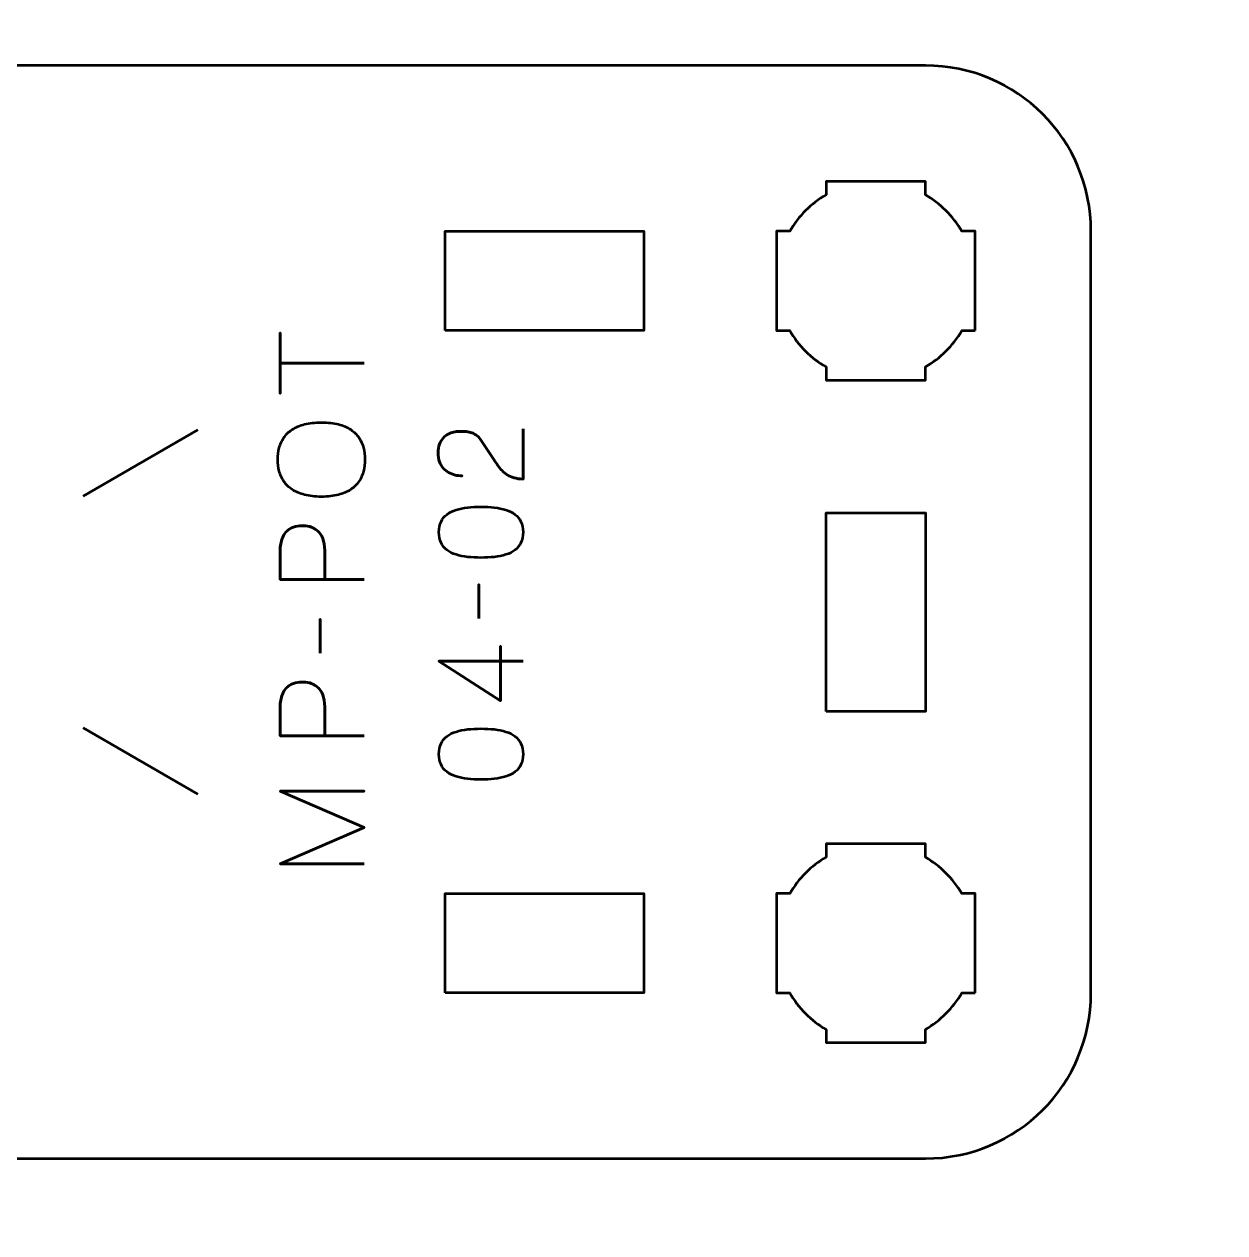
# Model space of a CAD drawing. Header units: centimetres. Extents: x -21 to 0, y -29.7 to 0.
# Drawn here: x -12.072 to -8.446, y -18.224 to -14.575 of the extents above; entities that cross this region are included whole.
import ezdxf

# ---------------------------------------------------------------- set-up
doc = ezdxf.new("R2010")
doc.units = ezdxf.units.CM
doc.header["$MEASUREMENT"] = 0
doc.layers.add('Layer 1', color=7, linetype='Continuous')

msp = doc.modelspace()

# ---------------------------------------------------------------- linework, layer by layer
at = {"layer": 'Layer 1', "color": 1, "lineweight": 53}
msp.add_open_spline([(-21.00003, -29.19995), (-21.00003, -29.19995), (-21.00003, -5.29992), (-21.00003, -5.29992), (-21.00003, -5.29992), (-21.00003, -5.21709), (-20.93286, -5.14992), (-20.85003, -5.14992), (-20.85003, -5.14992), (-20.7672, -5.14992), (-20.70003, -5.08275), (-20.70003, -4.99992), (-20.70003, -4.99992), (-20.70003, -4.91709), (-20.7672, -4.84992), (-20.85003, -4.84992), (-20.85003, -4.84992), (-20.93286, -4.84992), (-21.00003, -4.78275), (-21.00003, -4.69992), (-21.00003, -4.69992), (-21.00003, -4.61709), (-20.93286, -4.54992), (-20.85003, -4.54992), (-20.85003, -4.54992), (-20.7672, -4.54992), (-20.70003, -4.48275), (-20.70003, -4.39992), (-20.70003, -4.39992), (-20.70003, -4.31709), (-20.7672, -4.24992), (-20.85003, -4.24992), (-20.85003, -4.24992), (-20.93286, -4.24992), (-21.00003, -4.18275), (-21.00003, -4.09992), (-21.00003, -4.09992), (-21.00003, -4.01709), (-20.93286, -3.94992), (-20.85003, -3.94992), (-20.85003, -3.94992), (-20.7672, -3.94992), (-20.70003, -3.88275), (-20.70003, -3.79992), (-20.70003, -3.79992), (-20.70003, -3.71709), (-20.7672, -3.64992), (-20.85003, -3.64992), (-20.85003, -3.64992), (-20.93286, -3.64992), (-21.00003, -3.58275), (-21.00003, -3.49992), (-21.00003, -3.49992), (-21.00003, -3.41709), (-20.93286, -3.34992), (-20.85003, -3.34992), (-20.85003, -3.34992), (-20.7672, -3.34992), (-20.70003, -3.28275), (-20.70003, -3.19992), (-20.70003, -3.19992), (-20.70003, -3.11709), (-20.7672, -3.04992), (-20.85003, -3.04992), (-20.85003, -3.04992), (-20.93286, -3.04992), (-21.00003, -2.98275), (-21.00003, -2.89992), (-21.00003, -2.89992), (-21.00003, -2.81709), (-20.93286, -2.74992), (-20.85003, -2.74992), (-20.85003, -2.74992), (-20.7672, -2.74992), (-20.70003, -2.68275), (-20.70003, -2.59992), (-20.70003, -2.59992), (-20.70003, -2.51709), (-20.7672, -2.44992), (-20.85003, -2.44992), (-20.85003, -2.44992), (-20.93286, -2.44992), (-21.00003, -2.38275), (-21.00003, -2.29992), (-21.00003, -2.29992), (-21.00003, -2.21709), (-20.93286, -2.14992), (-20.85003, -2.14992), (-20.85003, -2.14992), (-20.7672, -2.14992), (-20.70003, -2.08275), (-20.70003, -1.99992), (-20.70003, -1.99992), (-20.70003, -1.91709), (-20.7672, -1.84992), (-20.85003, -1.84992), (-20.85003, -1.84992), (-20.93286, -1.84992), (-21.00003, -1.78275), (-21.00003, -1.69992), (-21.00003, -1.69992), (-21.00003, -1.61709), (-20.93286, -1.54992), (-20.85003, -1.54992), (-20.85003, -1.54992), (-20.7672, -1.54992), (-20.70003, -1.48275), (-20.70003, -1.39992), (-20.70003, -1.39992), (-20.70003, -1.31709), (-20.7672, -1.24992), (-20.85003, -1.24992), (-20.85003, -1.24992), (-20.93286, -1.24992), (-21.00003, -1.18275), (-21.00003, -1.09992), (-21.00003, -1.09992), (-21.00003, -1.09992), (-21.00003, -0.49992), (-21.00003, -0.49992), (-21.00003, -0.49992), (-21.00003, -0.22295), (-20.77694, 0.00004), (-20.49994, 0.00004), (-20.49994, 0.00004), (-20.49994, 0.00004), (-0.50008, 0.00004), (-0.50008, 0.00004), (-0.50008, 0.00004), (-0.22294, 0.00004), (0.00002, -0.22295), (0.00002, -0.49992), (0.00002, -0.49992), (0.00002, -0.49992), (0.00002, -29.19995), (0.00002, -29.19995), (0.00002, -29.19995), (0.00002, -29.47695), (-0.22294, -29.70004), (-0.50008, -29.70004), (-0.50008, -29.70004), (-0.50008, -29.70004), (-20.49994, -29.70004), (-20.49994, -29.70004), (-20.49994, -29.70004), (-20.77694, -29.70004), (-21.00003, -29.47695), (-21.00003, -29.19995)], degree=3, knots=[0, 0, 0, 0, 0.027027, 0.027027, 0.027027, 0.027027, 0.0540541, 0.0540541, 0.0540541, 0.0540541, 0.0810811, 0.0810811, 0.0810811, 0.0810811, 0.1081081, 0.1081081, 0.1081081, 0.1081081, 0.1351351, 0.1351351, 0.1351351, 0.1351351, 0.1621622, 0.1621622, 0.1621622, 0.1621622, 0.1891892, 0.1891892, 0.1891892, 0.1891892, 0.2162162, 0.2162162, 0.2162162, 0.2162162, 0.2432432, 0.2432432, 0.2432432, 0.2432432, 0.2702703, 0.2702703, 0.2702703, 0.2702703, 0.2972973, 0.2972973, 0.2972973, 0.2972973, 0.3243243, 0.3243243, 0.3243243, 0.3243243, 0.3513514, 0.3513514, 0.3513514, 0.3513514, 0.3783784, 0.3783784, 0.3783784, 0.3783784, 0.4054054, 0.4054054, 0.4054054, 0.4054054, 0.4324324, 0.4324324, 0.4324324, 0.4324324, 0.4594595, 0.4594595, 0.4594595, 0.4594595, 0.4864865, 0.4864865, 0.4864865, 0.4864865, 0.5135135, 0.5135135, 0.5135135, 0.5135135, 0.5405405, 0.5405405, 0.5405405, 0.5405405, 0.5675676, 0.5675676, 0.5675676, 0.5675676, 0.5945946, 0.5945946, 0.5945946, 0.5945946, 0.6216216, 0.6216216, 0.6216216, 0.6216216, 0.6486486, 0.6486486, 0.6486486, 0.6486486, 0.6756757, 0.6756757, 0.6756757, 0.6756757, 0.7027027, 0.7027027, 0.7027027, 0.7027027, 0.7297297, 0.7297297, 0.7297297, 0.7297297, 0.7567568, 0.7567568, 0.7567568, 0.7567568, 0.7837838, 0.7837838, 0.7837838, 0.7837838, 0.8108108, 0.8108108, 0.8108108, 0.8108108, 0.8378378, 0.8378378, 0.8378378, 0.8378378, 0.8648649, 0.8648649, 0.8648649, 0.8648649, 0.8918919, 0.8918919, 0.8918919, 0.8918919, 0.9189189, 0.9189189, 0.9189189, 0.9189189, 0.9459459, 0.9459459, 0.9459459, 0.9459459, 0.972973, 0.972973, 0.972973, 0.972973, 1, 1, 1, 1], dxfattribs=at)
at = {"layer": 'Layer 1', "color": 3, "lineweight": 53}
msp.add_open_spline([(-9.35005, -17.99998), (-9.35005, -17.99998), (-15.64991, -17.99998), (-15.64991, -17.99998), (-15.64991, -17.99998), (-15.92704, -17.99998), (-16.15, -17.77688), (-16.15, -17.49988), (-16.15, -17.49988), (-16.15, -17.49988), (-16.15, -15.19996), (-16.15, -15.19996), (-16.15, -15.19996), (-16.15, -14.92295), (-15.92704, -14.7), (-15.64991, -14.7), (-15.64991, -14.7), (-15.64991, -14.7), (-9.35005, -14.7), (-9.35005, -14.7), (-9.35005, -14.7), (-9.07306, -14.7), (-8.84997, -14.92295), (-8.84997, -15.19996), (-8.84997, -15.19996), (-8.84997, -15.19996), (-8.84997, -17.49988), (-8.84997, -17.49988), (-8.84997, -17.49988), (-8.84997, -17.77688), (-9.07306, -17.99998), (-9.35005, -17.99998)], degree=3, knots=[0, 0, 0, 0, 0.125, 0.125, 0.125, 0.125, 0.25, 0.25, 0.25, 0.25, 0.375, 0.375, 0.375, 0.375, 0.5, 0.5, 0.5, 0.5, 0.625, 0.625, 0.625, 0.625, 0.75, 0.75, 0.75, 0.75, 0.875, 0.875, 0.875, 0.875, 1, 1, 1, 1], dxfattribs=at)
at = {"layer": 'Layer 1', "lineweight": 53}
for points, knots in [([(-9.19997, -15.50007), (-9.19997, -15.50007), (-9.24008, -15.50007), (-9.24008, -15.50007), (-9.24008, -15.50007), (-9.2664, -15.54555), (-9.30443, -15.58358), (-9.3499, -15.60989), (-9.3499, -15.60989), (-9.3499, -15.60989), (-9.3499, -15.65), (-9.3499, -15.65), (-9.3499, -15.65), (-9.3499, -15.65), (-9.49997, -15.65), (-9.49997, -15.65), (-9.49997, -15.65), (-9.49997, -15.65), (-9.6499, -15.65), (-9.6499, -15.65), (-9.6499, -15.65), (-9.6499, -15.65), (-9.6499, -15.60989), (-9.6499, -15.60989), (-9.6499, -15.60989), (-9.69552, -15.58358), (-9.73344, -15.54555), (-9.75976, -15.50007), (-9.75976, -15.50007), (-9.75976, -15.50007), (-9.79998, -15.50007), (-9.79998, -15.50007), (-9.79998, -15.50007), (-9.79998, -15.50007), (-9.79998, -15.35), (-9.79998, -15.35), (-9.79998, -15.35), (-9.79998, -15.35), (-9.79998, -15.20007), (-9.79998, -15.20007), (-9.79998, -15.20007), (-9.79998, -15.20007), (-9.75976, -15.20007), (-9.75976, -15.20007), (-9.75976, -15.20007), (-9.73344, -15.1546), (-9.69552, -15.11657), (-9.6499, -15.09025), (-9.6499, -15.09025), (-9.6499, -15.09025), (-9.6499, -15.05), (-9.6499, -15.05), (-9.6499, -15.05), (-9.6499, -15.05), (-9.49997, -15.05), (-9.49997, -15.05), (-9.49997, -15.05), (-9.49997, -15.05), (-9.3499, -15.05), (-9.3499, -15.05), (-9.3499, -15.05), (-9.3499, -15.05), (-9.3499, -15.09025), (-9.3499, -15.09025), (-9.3499, -15.09025), (-9.30443, -15.11657), (-9.2664, -15.1546), (-9.24008, -15.20007), (-9.24008, -15.20007), (-9.24008, -15.20007), (-9.19997, -15.20007), (-9.19997, -15.20007), (-9.19997, -15.20007), (-9.19997, -15.20007), (-9.19997, -15.35), (-9.19997, -15.35), (-9.19997, -15.35), (-9.19997, -15.35), (-9.19997, -15.50007), (-9.19997, -15.50007)], [0, 0, 0, 0, 0.05, 0.05, 0.05, 0.05, 0.1, 0.1, 0.1, 0.1, 0.15, 0.15, 0.15, 0.15, 0.2, 0.2, 0.2, 0.2, 0.25, 0.25, 0.25, 0.25, 0.3, 0.3, 0.3, 0.3, 0.35, 0.35, 0.35, 0.35, 0.4, 0.4, 0.4, 0.4, 0.45, 0.45, 0.45, 0.45, 0.5, 0.5, 0.5, 0.5, 0.55, 0.55, 0.55, 0.55, 0.6, 0.6, 0.6, 0.6, 0.65, 0.65, 0.65, 0.65, 0.7, 0.7, 0.7, 0.7, 0.75, 0.75, 0.75, 0.75, 0.8, 0.8, 0.8, 0.8, 0.85, 0.85, 0.85, 0.85, 0.9, 0.9, 0.9, 0.9, 0.95, 0.95, 0.95, 0.95, 1, 1, 1, 1]), ([(-10.79999, -15.50004), (-10.79999, -15.50004), (-10.19999, -15.50004), (-10.19999, -15.50004), (-10.19999, -15.50004), (-10.19999, -15.50004), (-10.19999, -15.20004), (-10.19999, -15.20004), (-10.19999, -15.20004), (-10.19999, -15.20004), (-10.79999, -15.20004), (-10.79999, -15.20004), (-10.79999, -15.20004), (-10.79999, -15.20004), (-10.79999, -15.50004), (-10.79999, -15.50004)], [0, 0, 0, 0, 0.25, 0.25, 0.25, 0.25, 0.5, 0.5, 0.5, 0.5, 0.75, 0.75, 0.75, 0.75, 1, 1, 1, 1]), ([(-9.65004, -16.65001), (-9.65004, -16.65001), (-9.35004, -16.65001), (-9.35004, -16.65001), (-9.35004, -16.65001), (-9.35004, -16.65001), (-9.35004, -16.05002), (-9.35004, -16.05002), (-9.35004, -16.05002), (-9.35004, -16.05002), (-9.65004, -16.05002), (-9.65004, -16.05002), (-9.65004, -16.05002), (-9.65004, -16.05002), (-9.65004, -16.65001), (-9.65004, -16.65001)], [0, 0, 0, 0, 0.25, 0.25, 0.25, 0.25, 0.5, 0.5, 0.5, 0.5, 0.75, 0.75, 0.75, 0.75, 1, 1, 1, 1]), ([(-9.19997, -17.50007), (-9.19997, -17.50007), (-9.24008, -17.50007), (-9.24008, -17.50007), (-9.24008, -17.50007), (-9.2664, -17.54555), (-9.30443, -17.58358), (-9.3499, -17.60989), (-9.3499, -17.60989), (-9.3499, -17.60989), (-9.3499, -17.65), (-9.3499, -17.65), (-9.3499, -17.65), (-9.3499, -17.65), (-9.49997, -17.65), (-9.49997, -17.65), (-9.49997, -17.65), (-9.49997, -17.65), (-9.6499, -17.65), (-9.6499, -17.65), (-9.6499, -17.65), (-9.6499, -17.65), (-9.6499, -17.60989), (-9.6499, -17.60989), (-9.6499, -17.60989), (-9.69552, -17.58358), (-9.73344, -17.54555), (-9.75976, -17.50007), (-9.75976, -17.50007), (-9.75976, -17.50007), (-9.79998, -17.50007), (-9.79998, -17.50007), (-9.79998, -17.50007), (-9.79998, -17.50007), (-9.79998, -17.35), (-9.79998, -17.35), (-9.79998, -17.35), (-9.79998, -17.35), (-9.79998, -17.20007), (-9.79998, -17.20007), (-9.79998, -17.20007), (-9.79998, -17.20007), (-9.75976, -17.20007), (-9.75976, -17.20007), (-9.75976, -17.20007), (-9.73344, -17.1546), (-9.69552, -17.11657), (-9.6499, -17.09025), (-9.6499, -17.09025), (-9.6499, -17.09025), (-9.6499, -17.05), (-9.6499, -17.05), (-9.6499, -17.05), (-9.6499, -17.05), (-9.49997, -17.05), (-9.49997, -17.05), (-9.49997, -17.05), (-9.49997, -17.05), (-9.3499, -17.05), (-9.3499, -17.05), (-9.3499, -17.05), (-9.3499, -17.05), (-9.3499, -17.09025), (-9.3499, -17.09025), (-9.3499, -17.09025), (-9.30443, -17.11657), (-9.2664, -17.1546), (-9.24008, -17.20007), (-9.24008, -17.20007), (-9.24008, -17.20007), (-9.19997, -17.20007), (-9.19997, -17.20007), (-9.19997, -17.20007), (-9.19997, -17.20007), (-9.19997, -17.35), (-9.19997, -17.35), (-9.19997, -17.35), (-9.19997, -17.35), (-9.19997, -17.50007), (-9.19997, -17.50007)], [0, 0, 0, 0, 0.05, 0.05, 0.05, 0.05, 0.1, 0.1, 0.1, 0.1, 0.15, 0.15, 0.15, 0.15, 0.2, 0.2, 0.2, 0.2, 0.25, 0.25, 0.25, 0.25, 0.3, 0.3, 0.3, 0.3, 0.35, 0.35, 0.35, 0.35, 0.4, 0.4, 0.4, 0.4, 0.45, 0.45, 0.45, 0.45, 0.5, 0.5, 0.5, 0.5, 0.55, 0.55, 0.55, 0.55, 0.6, 0.6, 0.6, 0.6, 0.65, 0.65, 0.65, 0.65, 0.7, 0.7, 0.7, 0.7, 0.75, 0.75, 0.75, 0.75, 0.8, 0.8, 0.8, 0.8, 0.85, 0.85, 0.85, 0.85, 0.9, 0.9, 0.9, 0.9, 0.95, 0.95, 0.95, 0.95, 1, 1, 1, 1]), ([(-10.79999, -17.49996), (-10.79999, -17.49996), (-10.19999, -17.49996), (-10.19999, -17.49996), (-10.19999, -17.49996), (-10.19999, -17.49996), (-10.19999, -17.19996), (-10.19999, -17.19996), (-10.19999, -17.19996), (-10.19999, -17.19996), (-10.79999, -17.19996), (-10.79999, -17.19996), (-10.79999, -17.19996), (-10.79999, -17.19996), (-10.79999, -17.49996), (-10.79999, -17.49996)], [0, 0, 0, 0, 0.25, 0.25, 0.25, 0.25, 0.5, 0.5, 0.5, 0.5, 0.75, 0.75, 0.75, 0.75, 1, 1, 1, 1])]:
    msp.add_open_spline(points, degree=3, knots=knots, dxfattribs=at)
at = {"layer": 'Layer 1', "color": 5, "lineweight": 53}
for points, knots in [([(-11.04461, -15.59883), (-11.04461, -15.59883), (-11.29896, -15.59883), (-11.29896, -15.59883), (-11.29896, -15.59883), (-11.29896, -15.59883), (-11.29896, -15.6902), (-11.29896, -15.6902), (-11.29896, -15.6902), (-11.29896, -15.6902), (-11.29896, -15.50675), (-11.29896, -15.50675), (-11.29896, -15.50675), (-11.29896, -15.50675), (-11.29896, -15.59883), (-11.29896, -15.59883), (-11.29896, -15.59883), (-11.29896, -15.59883), (-11.04461, -15.59883), (-11.04461, -15.59883)], [0, 0, 0, 0, 0.2, 0.2, 0.2, 0.2, 0.4, 0.4, 0.4, 0.4, 0.6, 0.6, 0.6, 0.6, 0.8, 0.8, 0.8, 0.8, 1, 1, 1, 1]), ([(-11.04249, -15.88952), (-11.04243, -15.87711), (-11.0439, -15.86535), (-11.04679, -15.85412), (-11.04679, -15.85412), (-11.04973, -15.84295), (-11.05431, -15.83272), (-11.06066, -15.82337), (-11.06066, -15.82337), (-11.06695, -15.81402), (-11.07524, -15.80591), (-11.08547, -15.79903), (-11.08547, -15.79903), (-11.0957, -15.79215), (-11.10811, -15.78686), (-11.12269, -15.78309), (-11.12269, -15.78309), (-11.13727, -15.77927), (-11.15427, -15.77739), (-11.17373, -15.77733), (-11.17373, -15.77733), (-11.19319, -15.77739), (-11.21018, -15.77927), (-11.22482, -15.78309), (-11.22482, -15.78309), (-11.23946, -15.78686), (-11.25193, -15.79215), (-11.26222, -15.79903), (-11.26222, -15.79903), (-11.27251, -15.80591), (-11.28086, -15.81402), (-11.28726, -15.82337), (-11.28726, -15.82337), (-11.29367, -15.83272), (-11.29832, -15.84295), (-11.30132, -15.85412), (-11.30132, -15.85412), (-11.30426, -15.86535), (-11.30573, -15.87711), (-11.30567, -15.88952), (-11.30567, -15.88952), (-11.30573, -15.90192), (-11.30426, -15.91368), (-11.30132, -15.92491), (-11.30132, -15.92491), (-11.29832, -15.93608), (-11.29367, -15.94631), (-11.28726, -15.95566), (-11.28726, -15.95566), (-11.28086, -15.96501), (-11.27251, -15.97312), (-11.26222, -15.98), (-11.26222, -15.98), (-11.25193, -15.98688), (-11.23946, -15.99217), (-11.22482, -15.99594), (-11.22482, -15.99594), (-11.21018, -15.99976), (-11.19319, -16.00164), (-11.17373, -16.0017), (-11.17373, -16.0017), (-11.15427, -16.00164), (-11.13727, -15.99976), (-11.12269, -15.99594), (-11.12269, -15.99594), (-11.10811, -15.99217), (-11.0957, -15.98688), (-11.08547, -15.98), (-11.08547, -15.98), (-11.07524, -15.97312), (-11.06695, -15.96501), (-11.06066, -15.95566), (-11.06066, -15.95566), (-11.05431, -15.94631), (-11.04973, -15.93608), (-11.04679, -15.92491), (-11.04679, -15.92491), (-11.0439, -15.91368), (-11.04243, -15.90192), (-11.04249, -15.88952)], [0, 0, 0, 0, 0.05, 0.05, 0.05, 0.05, 0.1, 0.1, 0.1, 0.1, 0.15, 0.15, 0.15, 0.15, 0.2, 0.2, 0.2, 0.2, 0.25, 0.25, 0.25, 0.25, 0.3, 0.3, 0.3, 0.3, 0.35, 0.35, 0.35, 0.35, 0.4, 0.4, 0.4, 0.4, 0.45, 0.45, 0.45, 0.45, 0.5, 0.5, 0.5, 0.5, 0.55, 0.55, 0.55, 0.55, 0.6, 0.6, 0.6, 0.6, 0.65, 0.65, 0.65, 0.65, 0.7, 0.7, 0.7, 0.7, 0.75, 0.75, 0.75, 0.75, 0.8, 0.8, 0.8, 0.8, 0.85, 0.85, 0.85, 0.85, 0.9, 0.9, 0.9, 0.9, 0.95, 0.95, 0.95, 0.95, 1, 1, 1, 1]), ([(-11.04249, -15.88952), (-11.04243, -15.87711), (-11.0439, -15.86535), (-11.04679, -15.85412), (-11.04679, -15.85412), (-11.04973, -15.84295), (-11.05431, -15.83272), (-11.06066, -15.82337), (-11.06066, -15.82337), (-11.06695, -15.81402), (-11.07524, -15.80591), (-11.08547, -15.79903), (-11.08547, -15.79903), (-11.0957, -15.79215), (-11.10811, -15.78686), (-11.12269, -15.78309), (-11.12269, -15.78309), (-11.13727, -15.77927), (-11.15427, -15.77739), (-11.17373, -15.77733), (-11.17373, -15.77733), (-11.19319, -15.77739), (-11.21018, -15.77927), (-11.22482, -15.78309), (-11.22482, -15.78309), (-11.23946, -15.78686), (-11.25193, -15.79215), (-11.26222, -15.79903), (-11.26222, -15.79903), (-11.27251, -15.80591), (-11.28086, -15.81402), (-11.28726, -15.82337), (-11.28726, -15.82337), (-11.29367, -15.83272), (-11.29832, -15.84295), (-11.30132, -15.85412), (-11.30132, -15.85412), (-11.30426, -15.86535), (-11.30573, -15.87711), (-11.30567, -15.88952), (-11.30567, -15.88952), (-11.30573, -15.90192), (-11.30426, -15.91368), (-11.30132, -15.92491), (-11.30132, -15.92491), (-11.29832, -15.93608), (-11.29367, -15.94631), (-11.28726, -15.95566), (-11.28726, -15.95566), (-11.28086, -15.96501), (-11.27251, -15.97312), (-11.26222, -15.98), (-11.26222, -15.98), (-11.25193, -15.98688), (-11.23946, -15.99217), (-11.22482, -15.99594), (-11.22482, -15.99594), (-11.21018, -15.99976), (-11.19319, -16.00164), (-11.17373, -16.0017), (-11.17373, -16.0017), (-11.15427, -16.00164), (-11.13727, -15.99976), (-11.12269, -15.99594), (-11.12269, -15.99594), (-11.10811, -15.99217), (-11.0957, -15.98688), (-11.08547, -15.98), (-11.08547, -15.98), (-11.07524, -15.97312), (-11.06695, -15.96501), (-11.06066, -15.95566), (-11.06066, -15.95566), (-11.05431, -15.94631), (-11.04973, -15.93608), (-11.04679, -15.92491), (-11.04679, -15.92491), (-11.0439, -15.91368), (-11.04243, -15.90192), (-11.04249, -15.88952)], [0, 0, 0, 0, 0.05, 0.05, 0.05, 0.05, 0.1, 0.1, 0.1, 0.1, 0.15, 0.15, 0.15, 0.15, 0.2, 0.2, 0.2, 0.2, 0.25, 0.25, 0.25, 0.25, 0.3, 0.3, 0.3, 0.3, 0.35, 0.35, 0.35, 0.35, 0.4, 0.4, 0.4, 0.4, 0.45, 0.45, 0.45, 0.45, 0.5, 0.5, 0.5, 0.5, 0.55, 0.55, 0.55, 0.55, 0.6, 0.6, 0.6, 0.6, 0.65, 0.65, 0.65, 0.65, 0.7, 0.7, 0.7, 0.7, 0.75, 0.75, 0.75, 0.75, 0.8, 0.8, 0.8, 0.8, 0.85, 0.85, 0.85, 0.85, 0.9, 0.9, 0.9, 0.9, 0.95, 0.95, 0.95, 0.95, 1, 1, 1, 1]), ([(-10.56519, -15.79709), (-10.56519, -15.79709), (-10.56519, -15.94843), (-10.56519, -15.94843), (-10.56519, -15.94843), (-10.57542, -15.94814), (-10.58448, -15.94684), (-10.59224, -15.94467), (-10.59224, -15.94467), (-10.6, -15.94243), (-10.60682, -15.93943), (-10.6127, -15.93573), (-10.6127, -15.93573), (-10.61858, -15.93197), (-10.62381, -15.92767), (-10.6284, -15.92279), (-10.6284, -15.92279), (-10.63304, -15.91791), (-10.63727, -15.91268), (-10.64127, -15.90704), (-10.64127, -15.90704), (-10.64521, -15.90139), (-10.64915, -15.89557), (-10.65303, -15.88952), (-10.65303, -15.88952), (-10.65303, -15.88952), (-10.69325, -15.82919), (-10.69325, -15.82919), (-10.69325, -15.82919), (-10.6976, -15.82302), (-10.7023, -15.8182), (-10.70748, -15.81478), (-10.70748, -15.81478), (-10.71259, -15.81132), (-10.718, -15.80891), (-10.72365, -15.80744), (-10.72365, -15.80744), (-10.72935, -15.80602), (-10.73511, -15.80514), (-10.74105, -15.80485), (-10.74105, -15.80485), (-10.74699, -15.80455), (-10.75293, -15.80444), (-10.75887, -15.8045), (-10.75887, -15.8045), (-10.76375, -15.8045), (-10.76898, -15.80514), (-10.77462, -15.80644), (-10.77462, -15.80644), (-10.78021, -15.80779), (-10.7858, -15.8099), (-10.79132, -15.8129), (-10.79132, -15.8129), (-10.79685, -15.8159), (-10.80191, -15.8199), (-10.80649, -15.8249), (-10.80649, -15.8249), (-10.81102, -15.8299), (-10.81466, -15.83607), (-10.81743, -15.84342), (-10.81743, -15.84342), (-10.82019, -15.85077), (-10.8216, -15.85941), (-10.82166, -15.86941), (-10.82166, -15.86941), (-10.8216, -15.87946), (-10.82019, -15.88834), (-10.81749, -15.89598), (-10.81749, -15.89598), (-10.81478, -15.90363), (-10.81102, -15.91015), (-10.80626, -15.91556), (-10.80626, -15.91556), (-10.80149, -15.92097), (-10.79597, -15.92532), (-10.78979, -15.92873), (-10.78979, -15.92873), (-10.78362, -15.93214), (-10.77703, -15.93461), (-10.7701, -15.9362), (-10.7701, -15.9362), (-10.76316, -15.93779), (-10.7561, -15.93855), (-10.74899, -15.93855), (-10.74899, -15.93855), (-10.7561, -15.93855), (-10.76316, -15.93779), (-10.7701, -15.9362), (-10.7701, -15.9362), (-10.77703, -15.93461), (-10.78362, -15.93214), (-10.78979, -15.92873), (-10.78979, -15.92873), (-10.79597, -15.92532), (-10.80149, -15.92097), (-10.80626, -15.91556), (-10.80626, -15.91556), (-10.81102, -15.91015), (-10.81478, -15.90363), (-10.81749, -15.89598), (-10.81749, -15.89598), (-10.82019, -15.88834), (-10.8216, -15.87946), (-10.82166, -15.86941), (-10.82166, -15.86941), (-10.8216, -15.85941), (-10.82019, -15.85077), (-10.81743, -15.84342), (-10.81743, -15.84342), (-10.81466, -15.83607), (-10.81102, -15.8299), (-10.80649, -15.8249), (-10.80649, -15.8249), (-10.80191, -15.8199), (-10.79685, -15.8159), (-10.79132, -15.8129), (-10.79132, -15.8129), (-10.7858, -15.8099), (-10.78021, -15.80779), (-10.77462, -15.80644), (-10.77462, -15.80644), (-10.76898, -15.80514), (-10.76375, -15.8045), (-10.75887, -15.8045), (-10.75887, -15.8045), (-10.75293, -15.80444), (-10.74699, -15.80455), (-10.74105, -15.80485), (-10.74105, -15.80485), (-10.73511, -15.80514), (-10.72935, -15.80602), (-10.72365, -15.80744), (-10.72365, -15.80744), (-10.718, -15.80891), (-10.71259, -15.81132), (-10.70748, -15.81478), (-10.70748, -15.81478), (-10.7023, -15.8182), (-10.6976, -15.82302), (-10.69325, -15.82919), (-10.69325, -15.82919), (-10.69325, -15.82919), (-10.65303, -15.88952), (-10.65303, -15.88952), (-10.65303, -15.88952), (-10.64915, -15.89557), (-10.64521, -15.90139), (-10.64127, -15.90704), (-10.64127, -15.90704), (-10.63727, -15.91268), (-10.63304, -15.91791), (-10.6284, -15.92279), (-10.6284, -15.92279), (-10.62381, -15.92767), (-10.61858, -15.93197), (-10.6127, -15.93573), (-10.6127, -15.93573), (-10.60682, -15.93943), (-10.6, -15.94243), (-10.59224, -15.94467), (-10.59224, -15.94467), (-10.58448, -15.94684), (-10.57542, -15.94814), (-10.56519, -15.94843), (-10.56519, -15.94843), (-10.56519, -15.94843), (-10.56519, -15.79709), (-10.56519, -15.79709)], [0, 0, 0, 0, 0.0238095, 0.0238095, 0.0238095, 0.0238095, 0.047619, 0.047619, 0.047619, 0.047619, 0.0714286, 0.0714286, 0.0714286, 0.0714286, 0.0952381, 0.0952381, 0.0952381, 0.0952381, 0.1190476, 0.1190476, 0.1190476, 0.1190476, 0.1428571, 0.1428571, 0.1428571, 0.1428571, 0.1666667, 0.1666667, 0.1666667, 0.1666667, 0.1904762, 0.1904762, 0.1904762, 0.1904762, 0.2142857, 0.2142857, 0.2142857, 0.2142857, 0.2380952, 0.2380952, 0.2380952, 0.2380952, 0.2619048, 0.2619048, 0.2619048, 0.2619048, 0.2857143, 0.2857143, 0.2857143, 0.2857143, 0.3095238, 0.3095238, 0.3095238, 0.3095238, 0.3333333, 0.3333333, 0.3333333, 0.3333333, 0.3571429, 0.3571429, 0.3571429, 0.3571429, 0.3809524, 0.3809524, 0.3809524, 0.3809524, 0.4047619, 0.4047619, 0.4047619, 0.4047619, 0.4285714, 0.4285714, 0.4285714, 0.4285714, 0.452381, 0.452381, 0.452381, 0.452381, 0.4761905, 0.4761905, 0.4761905, 0.4761905, 0.5, 0.5, 0.5, 0.5, 0.5238095, 0.5238095, 0.5238095, 0.5238095, 0.547619, 0.547619, 0.547619, 0.547619, 0.5714286, 0.5714286, 0.5714286, 0.5714286, 0.5952381, 0.5952381, 0.5952381, 0.5952381, 0.6190476, 0.6190476, 0.6190476, 0.6190476, 0.6428571, 0.6428571, 0.6428571, 0.6428571, 0.6666667, 0.6666667, 0.6666667, 0.6666667, 0.6904762, 0.6904762, 0.6904762, 0.6904762, 0.7142857, 0.7142857, 0.7142857, 0.7142857, 0.7380952, 0.7380952, 0.7380952, 0.7380952, 0.7619048, 0.7619048, 0.7619048, 0.7619048, 0.7857143, 0.7857143, 0.7857143, 0.7857143, 0.8095238, 0.8095238, 0.8095238, 0.8095238, 0.8333333, 0.8333333, 0.8333333, 0.8333333, 0.8571429, 0.8571429, 0.8571429, 0.8571429, 0.8809524, 0.8809524, 0.8809524, 0.8809524, 0.9047619, 0.9047619, 0.9047619, 0.9047619, 0.9285714, 0.9285714, 0.9285714, 0.9285714, 0.952381, 0.952381, 0.952381, 0.952381, 0.9761905, 0.9761905, 0.9761905, 0.9761905, 1, 1, 1, 1]), ([(-10.56519, -16.10894), (-10.56525, -16.0966), (-10.56742, -16.08595), (-10.57166, -16.07708), (-10.57166, -16.07708), (-10.57589, -16.06826), (-10.58195, -16.06091), (-10.58965, -16.05503), (-10.58965, -16.05503), (-10.59741, -16.04921), (-10.60658, -16.04462), (-10.61717, -16.04121), (-10.61717, -16.04121), (-10.62775, -16.03786), (-10.63933, -16.03545), (-10.65203, -16.0341), (-10.65203, -16.0341), (-10.66473, -16.03268), (-10.67808, -16.03198), (-10.69219, -16.03204), (-10.69219, -16.03204), (-10.70624, -16.03198), (-10.71959, -16.03268), (-10.73223, -16.0341), (-10.73223, -16.0341), (-10.74487, -16.03545), (-10.75651, -16.03786), (-10.7671, -16.04121), (-10.7671, -16.04121), (-10.77762, -16.04462), (-10.78679, -16.04921), (-10.79461, -16.05503), (-10.79461, -16.05503), (-10.80238, -16.06091), (-10.80843, -16.06826), (-10.81267, -16.07708), (-10.81267, -16.07708), (-10.81696, -16.08595), (-10.81913, -16.0966), (-10.81919, -16.10894), (-10.81919, -16.10894), (-10.81913, -16.12129), (-10.81696, -16.13193), (-10.81267, -16.14081), (-10.81267, -16.14081), (-10.80843, -16.14963), (-10.80238, -16.15698), (-10.79461, -16.16286), (-10.79461, -16.16286), (-10.78679, -16.16868), (-10.77762, -16.17327), (-10.7671, -16.17668), (-10.7671, -16.17668), (-10.75651, -16.18003), (-10.74487, -16.18244), (-10.73223, -16.18379), (-10.73223, -16.18379), (-10.71959, -16.1852), (-10.70624, -16.18591), (-10.69219, -16.18585), (-10.69219, -16.18585), (-10.67808, -16.18591), (-10.66473, -16.1852), (-10.65203, -16.18379), (-10.65203, -16.18379), (-10.63933, -16.18244), (-10.62775, -16.18003), (-10.61717, -16.17668), (-10.61717, -16.17668), (-10.60658, -16.17327), (-10.59741, -16.16868), (-10.58965, -16.16286), (-10.58965, -16.16286), (-10.58195, -16.15698), (-10.57589, -16.14963), (-10.57166, -16.14081), (-10.57166, -16.14081), (-10.56742, -16.13193), (-10.56525, -16.12129), (-10.56519, -16.10894)], [0, 0, 0, 0, 0.05, 0.05, 0.05, 0.05, 0.1, 0.1, 0.1, 0.1, 0.15, 0.15, 0.15, 0.15, 0.2, 0.2, 0.2, 0.2, 0.25, 0.25, 0.25, 0.25, 0.3, 0.3, 0.3, 0.3, 0.35, 0.35, 0.35, 0.35, 0.4, 0.4, 0.4, 0.4, 0.45, 0.45, 0.45, 0.45, 0.5, 0.5, 0.5, 0.5, 0.55, 0.55, 0.55, 0.55, 0.6, 0.6, 0.6, 0.6, 0.65, 0.65, 0.65, 0.65, 0.7, 0.7, 0.7, 0.7, 0.75, 0.75, 0.75, 0.75, 0.8, 0.8, 0.8, 0.8, 0.85, 0.85, 0.85, 0.85, 0.9, 0.9, 0.9, 0.9, 0.95, 0.95, 0.95, 0.95, 1, 1, 1, 1]), ([(-10.56519, -16.10894), (-10.56525, -16.0966), (-10.56742, -16.08595), (-10.57166, -16.07708), (-10.57166, -16.07708), (-10.57589, -16.06826), (-10.58195, -16.06091), (-10.58965, -16.05503), (-10.58965, -16.05503), (-10.59741, -16.04921), (-10.60658, -16.04462), (-10.61717, -16.04121), (-10.61717, -16.04121), (-10.62775, -16.03786), (-10.63933, -16.03545), (-10.65203, -16.0341), (-10.65203, -16.0341), (-10.66473, -16.03268), (-10.67808, -16.03198), (-10.69219, -16.03204), (-10.69219, -16.03204), (-10.70624, -16.03198), (-10.71959, -16.03268), (-10.73223, -16.0341), (-10.73223, -16.0341), (-10.74487, -16.03545), (-10.75651, -16.03786), (-10.7671, -16.04121), (-10.7671, -16.04121), (-10.77762, -16.04462), (-10.78679, -16.04921), (-10.79461, -16.05503), (-10.79461, -16.05503), (-10.80238, -16.06091), (-10.80843, -16.06826), (-10.81267, -16.07708), (-10.81267, -16.07708), (-10.81696, -16.08595), (-10.81913, -16.0966), (-10.81919, -16.10894), (-10.81919, -16.10894), (-10.81913, -16.12129), (-10.81696, -16.13193), (-10.81267, -16.14081), (-10.81267, -16.14081), (-10.80843, -16.14963), (-10.80238, -16.15698), (-10.79461, -16.16286), (-10.79461, -16.16286), (-10.78679, -16.16868), (-10.77762, -16.17327), (-10.7671, -16.17668), (-10.7671, -16.17668), (-10.75651, -16.18003), (-10.74487, -16.18244), (-10.73223, -16.18379), (-10.73223, -16.18379), (-10.71959, -16.1852), (-10.70624, -16.18591), (-10.69219, -16.18585), (-10.69219, -16.18585), (-10.67808, -16.18591), (-10.66473, -16.1852), (-10.65203, -16.18379), (-10.65203, -16.18379), (-10.63933, -16.18244), (-10.62775, -16.18003), (-10.61717, -16.17668), (-10.61717, -16.17668), (-10.60658, -16.17327), (-10.59741, -16.16868), (-10.58965, -16.16286), (-10.58965, -16.16286), (-10.58195, -16.15698), (-10.57589, -16.14963), (-10.57166, -16.14081), (-10.57166, -16.14081), (-10.56742, -16.13193), (-10.56525, -16.12129), (-10.56519, -16.10894)], [0, 0, 0, 0, 0.05, 0.05, 0.05, 0.05, 0.1, 0.1, 0.1, 0.1, 0.15, 0.15, 0.15, 0.15, 0.2, 0.2, 0.2, 0.2, 0.25, 0.25, 0.25, 0.25, 0.3, 0.3, 0.3, 0.3, 0.35, 0.35, 0.35, 0.35, 0.4, 0.4, 0.4, 0.4, 0.45, 0.45, 0.45, 0.45, 0.5, 0.5, 0.5, 0.5, 0.55, 0.55, 0.55, 0.55, 0.6, 0.6, 0.6, 0.6, 0.65, 0.65, 0.65, 0.65, 0.7, 0.7, 0.7, 0.7, 0.75, 0.75, 0.75, 0.75, 0.8, 0.8, 0.8, 0.8, 0.85, 0.85, 0.85, 0.85, 0.9, 0.9, 0.9, 0.9, 0.95, 0.95, 0.95, 0.95, 1, 1, 1, 1]), ([(-11.04461, -16.25217), (-11.04461, -16.25217), (-11.29896, -16.25217), (-11.29896, -16.25217), (-11.29896, -16.25217), (-11.29896, -16.25217), (-11.29896, -16.17103), (-11.29896, -16.17103), (-11.29896, -16.17103), (-11.29891, -16.1548), (-11.29708, -16.14146), (-11.29356, -16.13093), (-11.29356, -16.13093), (-11.29009, -16.12046), (-11.28526, -16.11223), (-11.27915, -16.10629), (-11.27915, -16.10629), (-11.27309, -16.10036), (-11.26616, -16.09612), (-11.25834, -16.09354), (-11.25834, -16.09354), (-11.25052, -16.09101), (-11.24234, -16.08954), (-11.2337, -16.08919), (-11.2337, -16.08919), (-11.22506, -16.08877), (-11.21659, -16.08977), (-11.20836, -16.09212), (-11.20836, -16.09212), (-11.20013, -16.09454), (-11.19266, -16.09859), (-11.18596, -16.10441), (-11.18596, -16.10441), (-11.17925, -16.11018), (-11.1739, -16.118), (-11.16996, -16.12781), (-11.16996, -16.12781), (-11.16597, -16.13763), (-11.16397, -16.1498), (-11.16385, -16.16433), (-11.16385, -16.16433), (-11.16385, -16.16433), (-11.16385, -16.25217), (-11.16385, -16.25217), (-11.16385, -16.25217), (-11.16385, -16.25217), (-11.16385, -16.16433), (-11.16385, -16.16433), (-11.16385, -16.16433), (-11.16397, -16.1501), (-11.16597, -16.13805), (-11.16996, -16.12828), (-11.16996, -16.12828), (-11.1739, -16.11847), (-11.17925, -16.11065), (-11.18596, -16.10477), (-11.18596, -16.10477), (-11.19266, -16.09895), (-11.20013, -16.09477), (-11.20836, -16.0923), (-11.20836, -16.0923), (-11.21659, -16.08983), (-11.22506, -16.08877), (-11.2337, -16.08919), (-11.2337, -16.08919), (-11.24234, -16.08954), (-11.25052, -16.09101), (-11.25834, -16.09365), (-11.25834, -16.09365), (-11.26616, -16.09624), (-11.27309, -16.10059), (-11.27915, -16.10653), (-11.27915, -16.10653), (-11.28526, -16.11253), (-11.29009, -16.12076), (-11.29356, -16.13122), (-11.29356, -16.13122), (-11.29708, -16.14175), (-11.29891, -16.15498), (-11.29896, -16.17103), (-11.29896, -16.17103), (-11.29896, -16.17103), (-11.29896, -16.25217), (-11.29896, -16.25217), (-11.29896, -16.25217), (-11.29896, -16.25217), (-11.04461, -16.25217), (-11.04461, -16.25217)], [0, 0, 0, 0, 0.0454545, 0.0454545, 0.0454545, 0.0454545, 0.0909091, 0.0909091, 0.0909091, 0.0909091, 0.1363636, 0.1363636, 0.1363636, 0.1363636, 0.1818182, 0.1818182, 0.1818182, 0.1818182, 0.2272727, 0.2272727, 0.2272727, 0.2272727, 0.2727273, 0.2727273, 0.2727273, 0.2727273, 0.3181818, 0.3181818, 0.3181818, 0.3181818, 0.3636364, 0.3636364, 0.3636364, 0.3636364, 0.4090909, 0.4090909, 0.4090909, 0.4090909, 0.4545455, 0.4545455, 0.4545455, 0.4545455, 0.5, 0.5, 0.5, 0.5, 0.5454545, 0.5454545, 0.5454545, 0.5454545, 0.5909091, 0.5909091, 0.5909091, 0.5909091, 0.6363636, 0.6363636, 0.6363636, 0.6363636, 0.6818182, 0.6818182, 0.6818182, 0.6818182, 0.7272727, 0.7272727, 0.7272727, 0.7272727, 0.7727273, 0.7727273, 0.7727273, 0.7727273, 0.8181818, 0.8181818, 0.8181818, 0.8181818, 0.8636364, 0.8636364, 0.8636364, 0.8636364, 0.9090909, 0.9090909, 0.9090909, 0.9090909, 0.9545455, 0.9545455, 0.9545455, 0.9545455, 1, 1, 1, 1]), ([(-10.69819, -16.3693), (-10.69819, -16.3693), (-10.69819, -16.26664), (-10.69819, -16.26664), (-10.69819, -16.26664), (-10.69819, -16.26664), (-10.69819, -16.3693), (-10.69819, -16.3693)], [0, 0, 0, 0, 0.5, 0.5, 0.5, 0.5, 1, 1, 1, 1]), ([(-11.17761, -16.47372), (-11.17761, -16.47372), (-11.17761, -16.37106), (-11.17761, -16.37106), (-11.17761, -16.37106), (-11.17761, -16.37106), (-11.17761, -16.47372), (-11.17761, -16.47372)], [0, 0, 0, 0, 0.5, 0.5, 0.5, 0.5, 1, 1, 1, 1]), ([(-10.56519, -16.49841), (-10.56519, -16.49841), (-10.81954, -16.49841), (-10.81954, -16.49841), (-10.81954, -16.49841), (-10.81954, -16.49841), (-10.63292, -16.61836), (-10.63292, -16.61836), (-10.63292, -16.61836), (-10.63292, -16.61836), (-10.63292, -16.45326), (-10.63292, -16.45326), (-10.63292, -16.45326), (-10.63292, -16.45326), (-10.63292, -16.61836), (-10.63292, -16.61836), (-10.63292, -16.61836), (-10.63292, -16.61836), (-10.81954, -16.49841), (-10.81954, -16.49841), (-10.81954, -16.49841), (-10.81954, -16.49841), (-10.56519, -16.49841), (-10.56519, -16.49841)], [0, 0, 0, 0, 0.1666667, 0.1666667, 0.1666667, 0.1666667, 0.3333333, 0.3333333, 0.3333333, 0.3333333, 0.5, 0.5, 0.5, 0.5, 0.6666667, 0.6666667, 0.6666667, 0.6666667, 0.8333333, 0.8333333, 0.8333333, 0.8333333, 1, 1, 1, 1]), ([(-11.04461, -16.72419), (-11.04461, -16.72419), (-11.29896, -16.72419), (-11.29896, -16.72419), (-11.29896, -16.72419), (-11.29896, -16.72419), (-11.29896, -16.64305), (-11.29896, -16.64305), (-11.29896, -16.64305), (-11.29891, -16.62682), (-11.29708, -16.61348), (-11.29356, -16.60295), (-11.29356, -16.60295), (-11.29009, -16.59248), (-11.28526, -16.58425), (-11.27915, -16.57831), (-11.27915, -16.57831), (-11.27309, -16.57238), (-11.26616, -16.56814), (-11.25834, -16.56556), (-11.25834, -16.56556), (-11.25052, -16.56303), (-11.24234, -16.56156), (-11.2337, -16.56121), (-11.2337, -16.56121), (-11.22506, -16.56079), (-11.21659, -16.56179), (-11.20836, -16.56414), (-11.20836, -16.56414), (-11.20013, -16.56656), (-11.19266, -16.57061), (-11.18596, -16.57643), (-11.18596, -16.57643), (-11.17925, -16.5822), (-11.1739, -16.59002), (-11.16996, -16.59983), (-11.16996, -16.59983), (-11.16597, -16.60965), (-11.16397, -16.62182), (-11.16385, -16.63635), (-11.16385, -16.63635), (-11.16385, -16.63635), (-11.16385, -16.72419), (-11.16385, -16.72419), (-11.16385, -16.72419), (-11.16385, -16.72419), (-11.16385, -16.63635), (-11.16385, -16.63635), (-11.16385, -16.63635), (-11.16397, -16.62212), (-11.16597, -16.61007), (-11.16996, -16.6003), (-11.16996, -16.6003), (-11.1739, -16.59049), (-11.17925, -16.58267), (-11.18596, -16.57679), (-11.18596, -16.57679), (-11.19266, -16.57097), (-11.20013, -16.56679), (-11.20836, -16.56432), (-11.20836, -16.56432), (-11.21659, -16.56185), (-11.22506, -16.56079), (-11.2337, -16.56121), (-11.2337, -16.56121), (-11.24234, -16.56156), (-11.25052, -16.56303), (-11.25834, -16.56567), (-11.25834, -16.56567), (-11.26616, -16.56826), (-11.27309, -16.57261), (-11.27915, -16.57855), (-11.27915, -16.57855), (-11.28526, -16.58455), (-11.29009, -16.59278), (-11.29356, -16.60324), (-11.29356, -16.60324), (-11.29708, -16.61377), (-11.29891, -16.627), (-11.29896, -16.64305), (-11.29896, -16.64305), (-11.29896, -16.64305), (-11.29896, -16.72419), (-11.29896, -16.72419), (-11.29896, -16.72419), (-11.29896, -16.72419), (-11.04461, -16.72419), (-11.04461, -16.72419)], [0, 0, 0, 0, 0.0454545, 0.0454545, 0.0454545, 0.0454545, 0.0909091, 0.0909091, 0.0909091, 0.0909091, 0.1363636, 0.1363636, 0.1363636, 0.1363636, 0.1818182, 0.1818182, 0.1818182, 0.1818182, 0.2272727, 0.2272727, 0.2272727, 0.2272727, 0.2727273, 0.2727273, 0.2727273, 0.2727273, 0.3181818, 0.3181818, 0.3181818, 0.3181818, 0.3636364, 0.3636364, 0.3636364, 0.3636364, 0.4090909, 0.4090909, 0.4090909, 0.4090909, 0.4545455, 0.4545455, 0.4545455, 0.4545455, 0.5, 0.5, 0.5, 0.5, 0.5454545, 0.5454545, 0.5454545, 0.5454545, 0.5909091, 0.5909091, 0.5909091, 0.5909091, 0.6363636, 0.6363636, 0.6363636, 0.6363636, 0.6818182, 0.6818182, 0.6818182, 0.6818182, 0.7272727, 0.7272727, 0.7272727, 0.7272727, 0.7727273, 0.7727273, 0.7727273, 0.7727273, 0.8181818, 0.8181818, 0.8181818, 0.8181818, 0.8636364, 0.8636364, 0.8636364, 0.8636364, 0.9090909, 0.9090909, 0.9090909, 0.9090909, 0.9545455, 0.9545455, 0.9545455, 0.9545455, 1, 1, 1, 1]), ([(-10.56519, -16.77887), (-10.56525, -16.76653), (-10.56742, -16.75588), (-10.57166, -16.74701), (-10.57166, -16.74701), (-10.57589, -16.73819), (-10.58195, -16.73084), (-10.58965, -16.72496), (-10.58965, -16.72496), (-10.59741, -16.71914), (-10.60658, -16.71455), (-10.61717, -16.71114), (-10.61717, -16.71114), (-10.62775, -16.70779), (-10.63933, -16.70538), (-10.65203, -16.70403), (-10.65203, -16.70403), (-10.66473, -16.70261), (-10.67808, -16.70191), (-10.69219, -16.70197), (-10.69219, -16.70197), (-10.70624, -16.70191), (-10.71959, -16.70261), (-10.73223, -16.70403), (-10.73223, -16.70403), (-10.74487, -16.70538), (-10.75651, -16.70779), (-10.7671, -16.71114), (-10.7671, -16.71114), (-10.77762, -16.71455), (-10.78679, -16.71914), (-10.79461, -16.72496), (-10.79461, -16.72496), (-10.80238, -16.73084), (-10.80843, -16.73819), (-10.81267, -16.74701), (-10.81267, -16.74701), (-10.81696, -16.75588), (-10.81913, -16.76653), (-10.81919, -16.77887), (-10.81919, -16.77887), (-10.81913, -16.79122), (-10.81696, -16.80186), (-10.81267, -16.81074), (-10.81267, -16.81074), (-10.80843, -16.81956), (-10.80238, -16.82691), (-10.79461, -16.83279), (-10.79461, -16.83279), (-10.78679, -16.83861), (-10.77762, -16.8432), (-10.7671, -16.84661), (-10.7671, -16.84661), (-10.75651, -16.84996), (-10.74487, -16.85237), (-10.73223, -16.85372), (-10.73223, -16.85372), (-10.71959, -16.85513), (-10.70624, -16.85584), (-10.69219, -16.85578), (-10.69219, -16.85578), (-10.67808, -16.85584), (-10.66473, -16.85513), (-10.65203, -16.85372), (-10.65203, -16.85372), (-10.63933, -16.85237), (-10.62775, -16.84996), (-10.61717, -16.84661), (-10.61717, -16.84661), (-10.60658, -16.8432), (-10.59741, -16.83861), (-10.58965, -16.83279), (-10.58965, -16.83279), (-10.58195, -16.82691), (-10.57589, -16.81956), (-10.57166, -16.81074), (-10.57166, -16.81074), (-10.56742, -16.80186), (-10.56525, -16.79122), (-10.56519, -16.77887)], [0, 0, 0, 0, 0.05, 0.05, 0.05, 0.05, 0.1, 0.1, 0.1, 0.1, 0.15, 0.15, 0.15, 0.15, 0.2, 0.2, 0.2, 0.2, 0.25, 0.25, 0.25, 0.25, 0.3, 0.3, 0.3, 0.3, 0.35, 0.35, 0.35, 0.35, 0.4, 0.4, 0.4, 0.4, 0.45, 0.45, 0.45, 0.45, 0.5, 0.5, 0.5, 0.5, 0.55, 0.55, 0.55, 0.55, 0.6, 0.6, 0.6, 0.6, 0.65, 0.65, 0.65, 0.65, 0.7, 0.7, 0.7, 0.7, 0.75, 0.75, 0.75, 0.75, 0.8, 0.8, 0.8, 0.8, 0.85, 0.85, 0.85, 0.85, 0.9, 0.9, 0.9, 0.9, 0.95, 0.95, 0.95, 0.95, 1, 1, 1, 1]), ([(-10.56519, -16.77887), (-10.56525, -16.76653), (-10.56742, -16.75588), (-10.57166, -16.74701), (-10.57166, -16.74701), (-10.57589, -16.73819), (-10.58195, -16.73084), (-10.58965, -16.72496), (-10.58965, -16.72496), (-10.59741, -16.71914), (-10.60658, -16.71455), (-10.61717, -16.71114), (-10.61717, -16.71114), (-10.62775, -16.70779), (-10.63933, -16.70538), (-10.65203, -16.70403), (-10.65203, -16.70403), (-10.66473, -16.70261), (-10.67808, -16.70191), (-10.69219, -16.70197), (-10.69219, -16.70197), (-10.70624, -16.70191), (-10.71959, -16.70261), (-10.73223, -16.70403), (-10.73223, -16.70403), (-10.74487, -16.70538), (-10.75651, -16.70779), (-10.7671, -16.71114), (-10.7671, -16.71114), (-10.77762, -16.71455), (-10.78679, -16.71914), (-10.79461, -16.72496), (-10.79461, -16.72496), (-10.80238, -16.73084), (-10.80843, -16.73819), (-10.81267, -16.74701), (-10.81267, -16.74701), (-10.81696, -16.75588), (-10.81913, -16.76653), (-10.81919, -16.77887), (-10.81919, -16.77887), (-10.81913, -16.79122), (-10.81696, -16.80186), (-10.81267, -16.81074), (-10.81267, -16.81074), (-10.80843, -16.81956), (-10.80238, -16.82691), (-10.79461, -16.83279), (-10.79461, -16.83279), (-10.78679, -16.83861), (-10.77762, -16.8432), (-10.7671, -16.84661), (-10.7671, -16.84661), (-10.75651, -16.84996), (-10.74487, -16.85237), (-10.73223, -16.85372), (-10.73223, -16.85372), (-10.71959, -16.85513), (-10.70624, -16.85584), (-10.69219, -16.85578), (-10.69219, -16.85578), (-10.67808, -16.85584), (-10.66473, -16.85513), (-10.65203, -16.85372), (-10.65203, -16.85372), (-10.63933, -16.85237), (-10.62775, -16.84996), (-10.61717, -16.84661), (-10.61717, -16.84661), (-10.60658, -16.8432), (-10.59741, -16.83861), (-10.58965, -16.83279), (-10.58965, -16.83279), (-10.58195, -16.82691), (-10.57589, -16.81956), (-10.57166, -16.81074), (-10.57166, -16.81074), (-10.56742, -16.80186), (-10.56525, -16.79122), (-10.56519, -16.77887)], [0, 0, 0, 0, 0.05, 0.05, 0.05, 0.05, 0.1, 0.1, 0.1, 0.1, 0.15, 0.15, 0.15, 0.15, 0.2, 0.2, 0.2, 0.2, 0.25, 0.25, 0.25, 0.25, 0.3, 0.3, 0.3, 0.3, 0.35, 0.35, 0.35, 0.35, 0.4, 0.4, 0.4, 0.4, 0.45, 0.45, 0.45, 0.45, 0.5, 0.5, 0.5, 0.5, 0.55, 0.55, 0.55, 0.55, 0.6, 0.6, 0.6, 0.6, 0.65, 0.65, 0.65, 0.65, 0.7, 0.7, 0.7, 0.7, 0.75, 0.75, 0.75, 0.75, 0.8, 0.8, 0.8, 0.8, 0.85, 0.85, 0.85, 0.85, 0.9, 0.9, 0.9, 0.9, 0.95, 0.95, 0.95, 0.95, 1, 1, 1, 1]), ([(-11.04461, -17.10978), (-11.04461, -17.10978), (-11.29896, -17.10978), (-11.29896, -17.10978), (-11.29896, -17.10978), (-11.29896, -17.10978), (-11.04461, -17.00042), (-11.04461, -17.00042), (-11.04461, -17.00042), (-11.04461, -17.00042), (-11.29896, -16.8907), (-11.29896, -16.8907), (-11.29896, -16.8907), (-11.29896, -16.8907), (-11.04461, -16.8907), (-11.04461, -16.8907), (-11.04461, -16.8907), (-11.04461, -16.8907), (-11.29896, -16.8907), (-11.29896, -16.8907), (-11.29896, -16.8907), (-11.29896, -16.8907), (-11.04461, -17.00042), (-11.04461, -17.00042), (-11.04461, -17.00042), (-11.04461, -17.00042), (-11.29896, -17.10978), (-11.29896, -17.10978), (-11.29896, -17.10978), (-11.29896, -17.10978), (-11.04461, -17.10978), (-11.04461, -17.10978)], [0, 0, 0, 0, 0.125, 0.125, 0.125, 0.125, 0.25, 0.25, 0.25, 0.25, 0.375, 0.375, 0.375, 0.375, 0.5, 0.5, 0.5, 0.5, 0.625, 0.625, 0.625, 0.625, 0.75, 0.75, 0.75, 0.75, 0.875, 0.875, 0.875, 0.875, 1, 1, 1, 1])]:
    msp.add_open_spline(points, degree=3, knots=knots, dxfattribs=at)
for points in [[(-11.89375, -16), (-11.89375, -16), (-11.54734, -15.8), (-11.54734, -15.8)], [(-11.89375, -16.7), (-11.89375, -16.7), (-11.54734, -16.9), (-11.54734, -16.9)]]:
    msp.add_open_spline(points, degree=3, dxfattribs=at)

doc.saveas('drawing.dxf')
